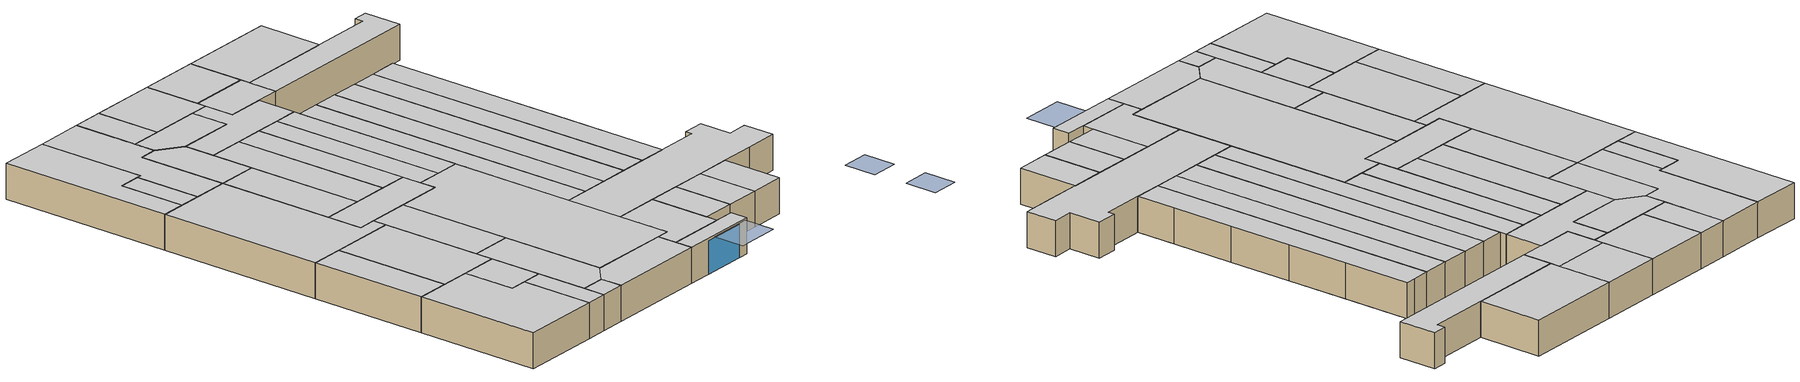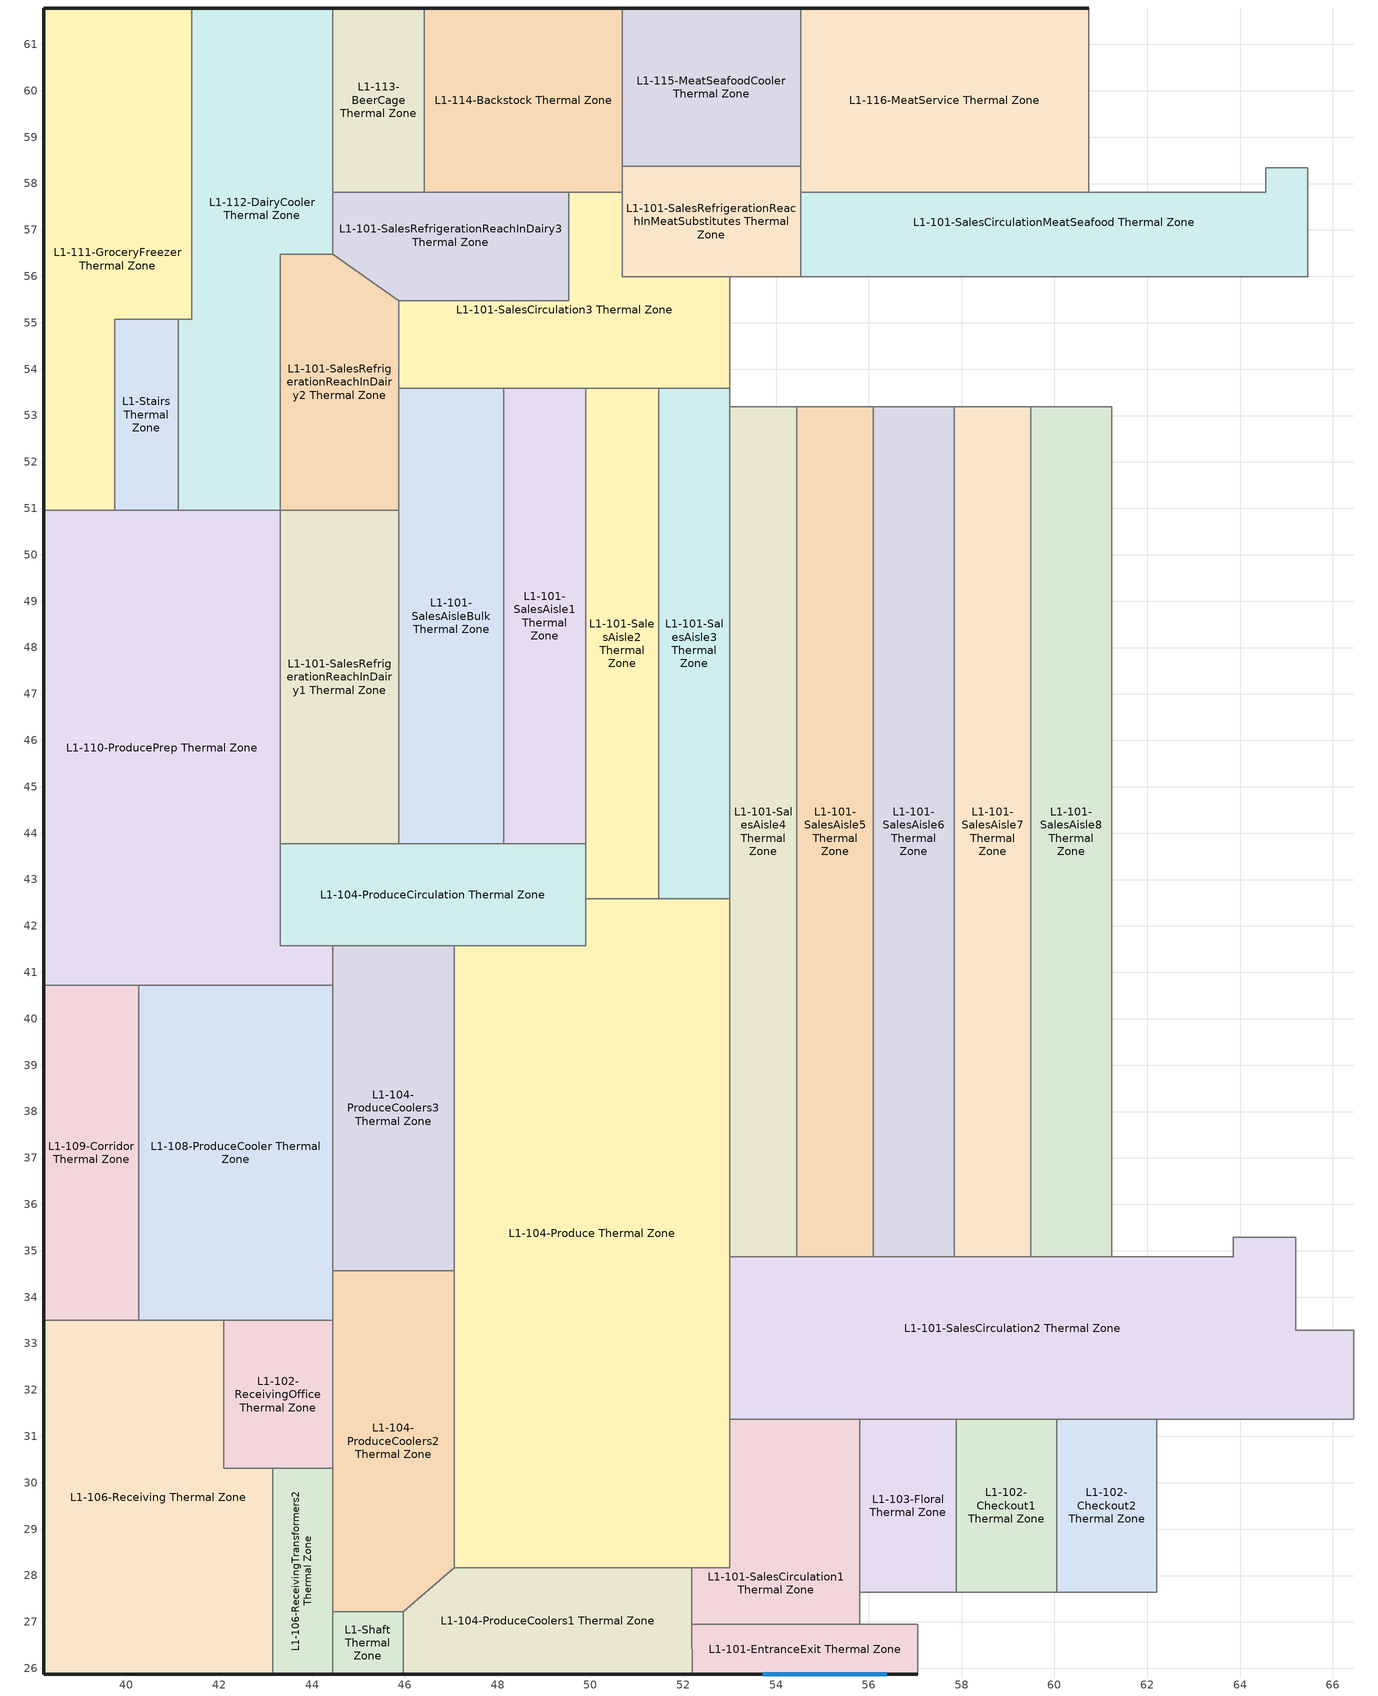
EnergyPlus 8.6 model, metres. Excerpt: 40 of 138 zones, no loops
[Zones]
L1-101-EntranceExit Thermal Zone
 floor ground (Floor_Slab): 57.06,26.95 57.06,25.88 52.19,25.88 52.18,26.95 z0
 wall outside (Wall_Exterior): 52.19,25.88 57.06,25.88 z0:2.13
 wall to L1-102-CheckoutBagging Thermal Zone (Hole): 57.06,25.88 57.06,26.95 55.81,26.95 z0:2.13
 wall to L1-101-SalesCirculation1 Thermal Zone (Hole): 55.81,26.95 52.18,26.95 z0:2.13
 wall to L1-104-ProduceCoolers1 Thermal Zone (Hole): 52.18,26.95 52.19,25.88 z0:2.13
 window (Glass): 53.72,25.88 56.38,25.88 z0:1.98
 ceiling to L1S1-Checkout Thermal Zone (Hole): 57.06,25.88 57.06,26.95 52.18,26.95 52.19,25.88 z2.13
L1-101-SalesAisle1 Thermal Zone
 floor ground (Floor_Slab): 49.9,53.58 49.9,43.77 48.13,43.77 48.13,53.58 z0
 wall to L1-101-SalesAisleBulk Thermal Zone (Hole): 48.13,53.58 48.13,43.77 z0:2.13
 wall to L1-104-ProduceCirculation Thermal Zone (Hole): 48.13,43.77 49.9,43.77 z0:2.13
 wall to L1-101-SalesAisle2 Thermal Zone (Hole): 49.9,43.77 49.9,53.58 z0:2.13
 wall to L1-101-SalesCirculation3 Thermal Zone (Hole): 49.9,53.58 48.13,53.58 z0:2.13
 ceiling to L1S1-SalesAisle1 Thermal Zone (Hole): 49.9,43.77 49.9,53.58 48.13,53.58 48.13,43.77 z2.13
L1-101-SalesAisle2 Thermal Zone
 floor ground (Floor_Slab): 51.47,53.58 51.47,42.58 49.9,42.58 49.9,53.58 z0
 wall to L1-101-SalesCirculation3 Thermal Zone (Hole): 51.47,53.58 49.9,53.58 z0:2.13
 wall to L1-104-ProduceCirculation Thermal Zone (Hole): 49.9,43.77 49.9,42.58 z0:2.13
 wall to L1-104-Produce Thermal Zone (Hole): 49.9,42.58 51.47,42.58 z0:2.13
 wall to L1-101-SalesAisle3 Thermal Zone (Hole): 51.47,42.58 51.47,53.58 z0:2.13
 ceiling to L1S1-SalesAisle1 Thermal Zone (Hole): 51.47,42.58 51.47,53.58 49.9,53.58 49.9,42.58 z2.13
L1-101-SalesAisle3 Thermal Zone
 floor ground (Floor_Slab): 53.01,53.58 53.01,42.58 51.47,42.58 51.47,53.58 z0
 wall to L1-104-Produce Thermal Zone (Hole): 51.47,42.58 53.01,42.58 z0:2.13
 wall to L1-101-SalesAisle4 Thermal Zone (Hole): 53.01,42.58 53.01,53.19 z0:2.13
 wall to L1-101-SalesCirculation4 Thermal Zone (Hole): 53.01,53.19 53.01,53.58 z0:2.13
 wall to L1-101-SalesCirculation3 Thermal Zone (Hole): 53.01,53.58 51.47,53.58 z0:2.13
 ceiling to L1S1-SalesAisle1 Thermal Zone (Hole): 53.01,42.58 53.01,53.58 51.47,53.58 51.47,42.58 z2.13
L1-101-SalesAisle4 Thermal Zone
 floor ground (Floor_Slab): 54.45,53.19 54.45,34.87 53.01,34.87 53.01,53.19 z0
 wall to L1-104-Produce Thermal Zone (Hole): 53.01,42.58 53.01,34.87 z0:2.13
 wall to L1-101-SalesCirculation2 Thermal Zone (Hole): 53.01,34.87 54.45,34.87 z0:2.13
 wall to L1-101-SalesAisle5 Thermal Zone (Hole): 54.45,34.87 54.45,53.19 z0:2.13
 wall to L1-101-SalesCirculation4 Thermal Zone (Hole): 54.45,53.19 53.01,53.19 z0:2.13
 ceiling to L1S1-SalesAisle4 Thermal Zone (Hole): 54.45,34.87 54.45,53.19 53.01,53.19 53.01,34.87 z2.13
L1-101-SalesAisle5 Thermal Zone
 floor ground (Floor_Slab): 56.1,53.19 56.1,34.87 54.45,34.87 54.45,53.19 z0
 wall to L1-101-SalesCirculation2 Thermal Zone (Hole): 54.45,34.87 56.1,34.87 z0:2.13
 wall to L1-101-SalesAisle6 Thermal Zone (Hole): 56.1,34.87 56.1,53.19 z0:2.13
 wall to L1-101-SalesCirculation4 Thermal Zone (Hole): 56.1,53.19 54.45,53.19 z0:2.13
 ceiling to L1S1-SalesAisle4 Thermal Zone (Hole): 56.1,34.87 56.1,53.19 54.45,53.19 54.45,34.87 z2.13
L1-101-SalesAisle6 Thermal Zone
 floor ground (Floor_Slab): 57.84,53.19 57.84,34.87 56.1,34.87 56.1,53.19 z0
 wall to L1-101-SalesCirculation2 Thermal Zone (Hole): 56.1,34.87 57.84,34.87 z0:2.13
 wall to L1-101-SalesAisle7 Thermal Zone (Hole): 57.84,34.87 57.84,53.19 z0:2.13
 wall to L1-101-SalesCirculation4 Thermal Zone (Hole): 57.84,53.19 56.1,53.19 z0:2.13
 ceiling to L1S1-SalesAisle4 Thermal Zone (Hole): 57.84,34.87 57.84,53.19 56.1,53.19 56.1,34.87 z2.13
L1-101-SalesAisle7 Thermal Zone
 floor ground (Floor_Slab): 59.49,53.19 59.49,34.87 57.84,34.87 57.84,53.19 z0
 wall to L1-101-SalesCirculation2 Thermal Zone (Hole): 57.84,34.87 59.49,34.87 z0:2.13
 wall to L1-101-SalesAisle8 Thermal Zone (Hole): 59.49,34.87 59.49,53.19 z0:2.13
 wall to L1-101-SalesCirculation4 Thermal Zone (Hole): 59.49,53.19 57.84,53.19 z0:2.13
 ceiling to L1S1-SalesAisle4 Thermal Zone (Hole): 59.49,34.87 59.49,53.19 57.84,53.19 57.84,34.87 z2.13
L1-101-SalesAisle8 Thermal Zone
 floor ground (Floor_Slab): 61.24,53.19 61.24,34.87 59.49,34.87 59.49,53.19 z0
 wall to L1-101-SalesCirculation4 Thermal Zone (Hole): 60.58,53.19 59.49,53.19 z0:2.13
 wall to L1-101-SalesCirculation2 Thermal Zone (Hole): 59.49,34.87 61.24,34.87 z0:2.13
 wall to L1-101-SalesRefrigerationAisle1 Thermal Zone (Hole): 61.24,34.87 61.24,37.32 z0:2.13
 wall to L1-101-SalesRefrigerationAisle2 Thermal Zone (Hole): 61.24,37.32 61.24,41.19 z0:2.13
 wall to L1-101-SalesRefrigerationAisle3 Thermal Zone (Hole): 61.24,41.19 61.24,45.13 z0:2.13
 wall to L1-101-SalesRefrigerationAisle4 Thermal Zone (Hole): 61.24,45.13 61.24,49 z0:2.13
 wall to L1-101-SalesRefrigerationAisle5 Thermal Zone (Hole): 61.24,49 61.24,53.19 z0:2.13
 wall to L1-101-SalesRefrigerationEndcap1 Thermal Zone (Hole): 61.24,53.19 60.58,53.19 z0:2.13
 ceiling to L1S1-SalesAisle4 Thermal Zone (Hole): 61.24,34.87 61.24,53.19 59.49,53.19 59.49,34.87 z2.13
L1-101-SalesAisleBulk Thermal Zone
 floor ground (Floor_Slab): 48.13,53.58 48.13,43.77 45.87,43.77 45.87,53.58 z0
 wall to L1-101-SalesCirculation3 Thermal Zone (Hole): 48.13,53.58 45.87,53.58 z0:2.13
 wall to L1-101-SalesRefrigerationReachInDairy2 Thermal Zone (Hole): 45.87,53.58 45.87,50.96 z0:2.13
 wall to L1-101-SalesRefrigerationReachInDairy1 Thermal Zone (Hole): 45.87,50.96 45.87,43.77 z0:2.13
 wall to L1-104-ProduceCirculation Thermal Zone (Hole): 45.87,43.77 48.13,43.77 z0:2.13
 ceiling to L1S1-SalesAisle1 Thermal Zone (Hole): 48.13,43.77 48.13,53.58 45.87,53.58 45.87,43.77 z2.13
L1-101-SalesCirculation1 Thermal Zone
 floor ground (Floor_Slab): 55.81,31.36 55.81,26.95 52.18,26.95 52.18,28.16 53.01,28.16 53.01,31.36 z0
 wall to L1-103-Floral Thermal Zone (Hole): 55.81,27.64 55.81,31.36 z0:2.13
 wall to L1-101-SalesCirculation2 Thermal Zone (Hole): 55.81,31.36 53.01,31.36 z0:2.13
 wall to L1-104-Produce Thermal Zone (Hole): 53.01,31.36 53.01,28.16 52.18,28.16 z0:2.13
 wall to L1-104-ProduceCoolers1 Thermal Zone (Hole): 52.18,28.16 52.18,26.95 z0:2.13
 wall to L1-102-CheckoutBagging Thermal Zone (Hole): 55.81,26.95 55.81,27.64 z0:2.13
 ceiling to L1S1-Checkout Thermal Zone (Hole): 55.81,26.95 55.81,31.36 53.01,31.36 53.01,28.16 52.18,28.16 52.18,26.95 z2.13
L1-101-SalesCirculation2 Thermal Zone
 floor ground (Floor_Slab): 65.2,35.3 65.2,33.28 66.45,33.28 66.45,31.36 53.01,31.36 53.01,34.87 63.86,34.87 63.86,35.3 z0
 wall to L1-102-Checkout2 Thermal Zone (Hole): 60.05,31.36 62.21,31.36 z0:2.13
 wall to L1-102-Checkout3 Thermal Zone (Hole): 62.21,31.36 64.37,31.36 z0:2.13
 wall to L1-102-Checkout4 Thermal Zone (Hole): 64.37,31.36 66.45,31.36 z0:2.13
 wall to L1-101-SalesCirculation7 Thermal Zone (Hole): 66.45,31.36 66.45,33.28 z0:2.13
 wall to L1-101-SalesRefrigerationEndcap3 Thermal Zone (Hole): 66.45,33.28 65.2,33.28 65.2,35.3 z0:2.13
 wall to L1-101-SalesAisle9 Thermal Zone (Hole): 65.2,35.3 63.86,35.3 z0:2.13
 wall to L1-101-SalesRefrigerationAisle1 Thermal Zone (Hole): 63.86,35.3 63.86,34.87 61.24,34.87 z0:2.13
 wall to L1-104-Produce Thermal Zone (Hole): 53.01,34.87 53.01,31.36 z0:2.13
 wall to L1-103-Floral Thermal Zone (Hole): 55.81,31.36 57.88,31.36 z0:2.13
 wall to L1-102-Checkout1 Thermal Zone (Hole): 57.88,31.36 60.05,31.36 z0:2.13
 ceiling to L1S1-SalesSouth Thermal Zone (Hole): 66.45,31.36 66.45,33.28 65.2,33.28 65.2,35.3 63.86,35.3 63.86,34.87 53.01,34.87 53.01,31.36 z2.13
L1-101-SalesCirculation3 Thermal Zone
 floor ground (Floor_Slab): 50.69,57.81 50.69,55.99 53.01,55.99 53.01,53.58 45.87,53.58 45.87,55.47 49.53,55.47 49.53,57.81 z0
 wall to L1-101-SalesRefrigerationReachInDairy2 Thermal Zone (Hole): 45.87,55.47 45.87,53.58 z0:2.13
 wall to L1-101-SalesCirculation4 Thermal Zone (Hole): 53.01,53.58 53.01,55.99 z0:2.13
 wall to L1-101-SalesRefrigerationReachInMeatSubstitutes Thermal Zone (Hole): 53.01,55.99 50.69,55.99 50.69,57.81 z0:2.13
 wall to L1-114-Backstock Thermal Zone (Hole): 50.69,57.81 49.53,57.81 z0:2.13
 wall to L1-101-SalesRefrigerationReachInDairy3 Thermal Zone (Hole): 49.53,57.81 49.53,55.47 45.87,55.47 z0:2.13
 ceiling to L1S1-SalesNorth Thermal Zone (Hole): 53.01,53.58 53.01,55.99 50.69,55.99 50.69,57.81 49.53,57.81 49.53,55.47 45.87,55.47 45.87,53.58 z2.13
L1-101-SalesCirculationMeatSeafood Thermal Zone
 floor ground (Floor_Slab): 65.46,58.34 65.46,55.99 54.53,55.99 54.53,57.81 64.56,57.81 64.56,58.34 z0
 wall to L1-116-MeatService Thermal Zone (Hole): 60.74,57.81 54.53,57.81 z0:2.13
 wall to L1-101-SalesRefrigerationReachInBeer Thermal Zone (Hole): 65.46,55.99 65.46,58.34 z0:2.13
 wall to L1-117-SeafoodSurface Thermal Zone (Hole): 65.46,58.34 64.56,58.34 64.56,57.81 60.74,57.81 z0:2.13
 wall to L1-101-SalesRefrigerationReachInMeatSubstitutes Thermal Zone (Hole): 54.53,57.81 54.53,55.99 z0:2.13
 wall to L1-101-SalesCirculation4 Thermal Zone (Hole): 54.53,55.99 65.46,55.99 z0:2.13
 ceiling to L1S1-SalesNorth Thermal Zone (Hole): 65.46,55.99 65.46,58.34 64.56,58.34 64.56,57.81 54.53,57.81 54.53,55.99 z2.13
L1-101-SalesRefrigerationReachInDairy1 Thermal Zone
 floor ground (Floor_Slab): 45.87,50.96 45.87,43.77 43.31,43.77 43.31,50.96 z0
 wall to L1-110-ProducePrep Thermal Zone (Hole): 43.31,50.96 43.31,43.77 z0:2.13
 wall to L1-104-ProduceCirculation Thermal Zone (Hole): 43.31,43.77 45.87,43.77 z0:2.13
 wall to L1-101-SalesRefrigerationReachInDairy2 Thermal Zone (Hole): 45.87,50.96 43.31,50.96 z0:2.13
 ceiling to L1S1-SalesRefrigerationReachInDairy2 Thermal Zone (Hole): 45.87,43.77 45.87,50.96 43.31,50.96 43.31,43.77 z2.13
L1-101-SalesRefrigerationReachInDairy2 Thermal Zone
 floor ground (Floor_Slab): 44.44,56.48 45.87,55.47 45.87,50.96 43.31,50.96 43.31,56.48 z0
 wall to L1-101-SalesRefrigerationReachInDairy3 Thermal Zone (Hole): 45.87,55.47 44.44,56.48 z0:2.13
 wall to L1-112-DairyCooler Thermal Zone (Hole): 44.44,56.48 43.31,56.48 43.31,50.96 z0:2.13
 ceiling to L1S1-SalesRefrigerationReachInDairy2 Thermal Zone (Hole): 45.87,50.96 45.87,55.47 44.44,56.48 43.31,56.48 43.31,50.96 z2.13
L1-101-SalesRefrigerationReachInDairy3 Thermal Zone
 floor ground (Floor_Slab): 49.53,57.81 49.53,55.47 45.87,55.47 44.44,56.48 44.44,57.81 z0
 wall to L1-114-Backstock Thermal Zone (Hole): 49.53,57.81 46.42,57.81 z0:2.13
 wall to L1-113-BeerCage Thermal Zone (Hole): 46.42,57.81 44.44,57.81 z0:2.13
 wall to L1-112-DairyCooler Thermal Zone (Hole): 44.44,57.81 44.44,56.48 z0:2.13
 ceiling to L1S1-SalesNorth Thermal Zone (Hole): 49.53,55.47 49.53,57.81 44.44,57.81 44.44,56.48 45.87,55.47 z2.13
L1-101-SalesRefrigerationReachInMeatSubstitutes Thermal Zone
 floor ground (Floor_Slab): 54.53,58.37 54.53,55.99 50.69,55.99 50.69,58.37 z0
 wall to L1-101-SalesCirculation4 Thermal Zone (Hole): 53.01,55.99 54.53,55.99 z0:2.13
 wall to L1-116-MeatService Thermal Zone (Hole): 54.53,57.81 54.53,58.37 z0:2.13
 wall to L1-115-MeatSeafoodCooler Thermal Zone (Hole): 54.53,58.37 50.69,58.37 z0:2.13
 wall to L1-114-Backstock Thermal Zone (Hole): 50.69,58.37 50.69,57.81 z0:2.13
 ceiling to L1S1-SalesNorth Thermal Zone (Hole): 54.53,55.99 54.53,58.37 50.69,58.37 50.69,55.99 z2.13
L1-102-Checkout1 Thermal Zone
 floor ground (Floor_Slab): 60.05,31.36 60.05,27.64 57.88,27.64 57.88,31.36 z0
 wall to L1-103-Floral Thermal Zone (Hole): 57.88,31.36 57.88,27.64 z0:2.13
 wall to L1-102-CheckoutBagging Thermal Zone (Hole): 57.88,27.64 60.05,27.64 z0:2.13
 wall to L1-102-Checkout2 Thermal Zone (Hole): 60.05,27.64 60.05,31.36 z0:2.13
 ceiling to L1S1-Checkout Thermal Zone (Hole): 60.05,27.64 60.05,31.36 57.88,31.36 57.88,27.64 z2.13
L1-102-Checkout2 Thermal Zone
 floor ground (Floor_Slab): 62.21,31.36 62.21,27.64 60.05,27.64 60.05,31.36 z0
 wall to L1-102-CheckoutBagging Thermal Zone (Hole): 60.05,27.64 62.21,27.64 z0:2.13
 wall to L1-102-Checkout3 Thermal Zone (Hole): 62.21,27.64 62.21,31.36 z0:2.13
 ceiling to L1S1-Checkout Thermal Zone (Hole): 62.21,27.64 62.21,31.36 60.05,31.36 60.05,27.64 z2.13
L1-102-ReceivingOffice Thermal Zone
 floor ground (Floor_Slab): 44.44,33.5 44.44,30.31 42.09,30.31 42.09,33.5 z0
 wall to L1-106-ReceivingTransformers2 Thermal Zone (Hole): 43.15,30.31 44.44,30.31 z0:2.13
 wall to L1-104-ProduceCoolers2 Thermal Zone (Hole): 44.44,30.31 44.44,33.5 z0:2.13
 wall to L1-108-ProduceCooler Thermal Zone (Hole): 44.44,33.5 42.09,33.5 z0:2.13
 wall to L1-106-Receiving Thermal Zone (Hole): 42.09,33.5 42.09,30.31 43.15,30.31 z0:2.13
 ceiling adiabatic (Hole): 44.44,30.31 44.44,33.5 42.09,33.5 42.09,30.31 z2.13
L1-103-Floral Thermal Zone
 floor ground (Floor_Slab): 57.88,31.36 57.88,27.64 55.81,27.64 55.81,31.36 z0
 wall to L1-102-CheckoutBagging Thermal Zone (Hole): 55.81,27.64 57.88,27.64 z0:2.13
 ceiling to L1S1-Checkout Thermal Zone (Hole): 57.88,27.64 57.88,31.36 55.81,31.36 55.81,27.64 z2.13
L1-104-Produce Thermal Zone
 floor ground (Floor_Slab): 53.01,42.58 53.01,28.16 47.06,28.16 47.06,41.58 49.9,41.58 49.9,42.58 z0
 wall to L1-104-ProduceCoolers3 Thermal Zone (Hole): 47.06,41.58 47.06,34.57 z0:2.13
 wall to L1-104-ProduceCirculation Thermal Zone (Hole): 49.9,42.58 49.9,41.58 47.06,41.58 z0:2.13
 wall to L1-104-ProduceCoolers2 Thermal Zone (Hole): 47.06,34.57 47.06,28.16 z0:2.13
 wall to L1-104-ProduceCoolers1 Thermal Zone (Hole): 47.06,28.16 52.18,28.16 z0:2.13
 ceiling to L1S1-Produce Thermal Zone (Hole): 53.01,28.16 53.01,42.58 49.9,42.58 49.9,41.58 47.06,41.58 47.06,28.16 z2.13
L1-104-ProduceCirculation Thermal Zone
 floor ground (Floor_Slab): 49.9,43.77 49.9,41.58 43.31,41.58 43.31,43.77 z0
 wall to L1-110-ProducePrep Thermal Zone (Hole): 43.31,43.77 43.31,41.58 44.44,41.58 z0:2.13
 wall to L1-104-ProduceCoolers3 Thermal Zone (Hole): 44.44,41.58 47.06,41.58 z0:2.13
 ceiling to L1S1-Produce Thermal Zone (Hole): 49.9,41.58 49.9,43.77 43.31,43.77 43.31,41.58 z2.13
L1-104-ProduceCoolers1 Thermal Zone
 floor ground (Floor_Slab): 52.18,28.16 52.19,25.88 45.97,25.88 45.97,27.22 47.06,28.16 z0
 wall outside (Wall_Exterior): 45.97,25.88 52.19,25.88 z0:2.13
 wall to L1-104-ProduceCoolers2 Thermal Zone (Hole): 47.06,28.16 45.97,27.22 z0:2.13
 wall to L1-Shaft Thermal Zone (Hole): 45.97,27.22 45.97,25.88 z0:2.13
 ceiling to L1S1-Produce Thermal Zone (Hole): 52.19,25.88 52.18,28.16 47.06,28.16 45.97,27.22 45.97,25.88 z2.13
L1-104-ProduceCoolers2 Thermal Zone
 floor ground (Floor_Slab): 47.06,34.57 47.06,28.16 45.97,27.22 44.44,27.22 44.44,34.57 z0
 wall to L1-108-ProduceCooler Thermal Zone (Hole): 44.44,34.57 44.44,33.5 z0:2.13
 wall to L1-106-ReceivingTransformers2 Thermal Zone (Hole): 44.44,30.31 44.44,27.22 z0:2.13
 wall to L1-Shaft Thermal Zone (Hole): 44.44,27.22 45.97,27.22 z0:2.13
 wall to L1-104-ProduceCoolers3 Thermal Zone (Hole): 47.06,34.57 44.44,34.57 z0:2.13
 ceiling to L1S1-Produce Thermal Zone (Hole): 45.97,27.22 47.06,28.16 47.06,34.57 44.44,34.57 44.44,27.22 z2.13
L1-104-ProduceCoolers3 Thermal Zone
 floor ground (Floor_Slab): 47.06,41.58 47.06,34.57 44.44,34.57 44.44,41.58 z0
 wall to L1-110-ProducePrep Thermal Zone (Hole): 44.44,41.58 44.44,40.72 z0:2.13
 wall to L1-108-ProduceCooler Thermal Zone (Hole): 44.44,40.72 44.44,34.57 z0:2.13
 ceiling to L1S1-Produce Thermal Zone (Hole): 47.06,34.57 47.06,41.58 44.44,41.58 44.44,34.57 z2.13
L1-106-Receiving Thermal Zone
 floor ground (Floor_Slab): 42.09,33.5 42.09,30.31 43.15,30.31 43.15,25.88 38.22,25.88 38.22,33.5 z0
 wall outside (Wall_Exterior): 38.22,33.5 38.22,25.88 43.15,25.88 z0:2.13
 wall to L1-108-ProduceCooler Thermal Zone (Hole): 42.09,33.5 40.26,33.5 z0:2.13
 wall to L1-109-Corridor Thermal Zone (Hole): 40.26,33.5 38.22,33.5 z0:2.13
 wall to L1-106-ReceivingTransformers2 Thermal Zone (Hole): 43.15,25.88 43.15,30.31 z0:2.13
 ceiling to L1S1-Loading Thermal Zone (Hole): 43.15,25.88 43.15,30.31 42.09,30.31 42.09,33.5 38.22,33.5 38.22,25.88 z2.13
L1-106-ReceivingTransformers2 Thermal Zone
 floor ground (Floor_Slab): 44.44,30.31 44.44,25.88 43.15,25.88 43.15,30.31 z0
 wall outside (Wall_Exterior): 43.15,25.88 44.44,25.88 z0:2.13
 wall to L1-Shaft Thermal Zone (Hole): 44.44,25.88 44.44,27.22 z0:2.13
 ceiling adiabatic (Hole): 44.44,25.88 44.44,30.31 43.15,30.31 43.15,25.88 z2.13
L1-108-ProduceCooler Thermal Zone
 floor ground (Floor_Slab): 44.44,40.72 44.44,33.5 40.26,33.5 40.26,40.72 z0
 wall to L1-110-ProducePrep Thermal Zone (Hole): 44.44,40.72 40.26,40.72 z0:2.13
 wall to L1-109-Corridor Thermal Zone (Hole): 40.26,40.72 40.26,33.5 z0:2.13
 ceiling adiabatic (Hole): 44.44,33.5 44.44,40.72 40.26,40.72 40.26,33.5 z2.13
L1-109-Corridor Thermal Zone
 floor ground (Floor_Slab): 40.26,40.72 40.26,33.5 38.22,33.5 38.22,40.72 z0
 wall outside (Wall_Exterior): 38.22,40.72 38.22,33.5 z0:2.13
 wall to L1-110-ProducePrep Thermal Zone (Hole): 40.26,40.72 38.22,40.72 z0:2.13
 ceiling to L1S1-Loading Thermal Zone (Hole): 40.26,33.5 40.26,40.72 38.22,40.72 38.22,33.5 z2.13
L1-110-ProducePrep Thermal Zone
 floor ground (Floor_Slab): 43.31,50.96 43.31,41.58 44.44,41.58 44.44,40.72 38.22,40.72 38.22,50.96 z0
 wall outside (Wall_Exterior): 38.22,50.96 38.22,40.72 z0:2.13
 wall to L1-111-GroceryFreezer Thermal Zone (Hole): 39.75,50.96 38.22,50.96 z0:2.13
 wall to L1-Stairs Thermal Zone (Hole): 41.12,50.96 39.75,50.96 z0:2.13
 wall to L1-112-DairyCooler Thermal Zone (Hole): 43.31,50.96 41.12,50.96 z0:2.13
 ceiling to L1S1-Loading Thermal Zone (Hole): 44.44,40.72 44.44,41.58 43.31,41.58 43.31,50.96 38.22,50.96 38.22,40.72 z2.13
L1-111-GroceryFreezer Thermal Zone
 floor ground (Floor_Slab): 41.4,61.78 41.4,55.08 39.75,55.08 39.75,50.96 38.22,50.96 38.22,61.78 z0
 wall outside (Wall_Exterior): 41.4,61.78 38.22,61.78 38.22,50.96 z0:2.13
 wall to L1-112-DairyCooler Thermal Zone (Hole): 41.12,55.08 41.4,55.08 41.4,61.78 z0:2.13
 wall to L1-Stairs Thermal Zone (Hole): 39.75,50.96 39.75,55.08 41.12,55.08 z0:2.13
 ceiling to L1S1-Loading Thermal Zone (Hole): 39.75,50.96 39.75,55.08 41.4,55.08 41.4,61.78 38.22,61.78 38.22,50.96 z2.13
L1-112-DairyCooler Thermal Zone
 floor ground (Floor_Slab): 44.44,61.78 44.44,56.48 43.31,56.48 43.31,50.96 41.12,50.96 41.12,55.08 41.4,55.08 41.4,61.78 z0
 wall outside (Wall_Exterior): 44.44,61.78 41.4,61.78 z0:2.13
 wall to L1-Stairs Thermal Zone (Hole): 41.12,55.08 41.12,50.96 z0:2.13
 wall to L1-113-BeerCage Thermal Zone (Hole): 44.44,57.81 44.44,61.78 z0:2.13
 ceiling to L1S1-DairyCooler Thermal Zone (Hole): 43.31,50.96 43.31,56.48 44.44,56.48 44.44,61.78 41.4,61.78 41.4,55.08 41.12,55.08 41.12,50.96 z2.13
L1-113-BeerCage Thermal Zone
 floor ground (Floor_Slab): 46.42,61.78 46.42,57.81 44.44,57.81 44.44,61.78 z0
 wall outside (Wall_Exterior): 46.42,61.78 44.44,61.78 z0:2.13
 wall to L1-114-Backstock Thermal Zone (Hole): 46.42,57.81 46.42,61.78 z0:2.13
 ceiling to L1S1-BeerCage Thermal Zone (Hole): 46.42,57.81 46.42,61.78 44.44,61.78 44.44,57.81 z2.13
L1-114-Backstock Thermal Zone
 floor ground (Floor_Slab): 50.69,61.78 50.69,57.81 46.42,57.81 46.42,61.78 z0
 wall outside (Wall_Exterior): 50.69,61.78 46.42,61.78 z0:2.13
 wall to L1-115-MeatSeafoodCooler Thermal Zone (Hole): 50.69,58.37 50.69,61.78 z0:2.13
 ceiling to L1S1-Backstock Thermal Zone (Hole): 50.69,57.81 50.69,61.78 46.42,61.78 46.42,57.81 z2.13
L1-115-MeatSeafoodCooler Thermal Zone
 floor ground (Floor_Slab): 54.53,61.78 54.53,58.37 50.69,58.37 50.69,61.78 z0
 wall outside (Wall_Exterior): 54.53,61.78 50.69,61.78 z0:2.13
 wall to L1-116-MeatService Thermal Zone (Hole): 54.53,58.37 54.53,61.78 z0:2.13
 ceiling to L1S1-MeatSeafoodCooler Thermal Zone (Hole): 54.53,58.37 54.53,61.78 50.69,61.78 50.69,58.37 z2.13
L1-116-MeatService Thermal Zone
 floor ground (Floor_Slab): 60.74,61.78 60.74,57.81 54.53,57.81 54.53,61.78 z0
 wall outside (Wall_Exterior): 60.74,61.78 54.53,61.78 z0:2.13
 wall to L1-117-SeafoodSurface Thermal Zone (Hole): 60.74,57.81 60.74,61.78 z0:2.13
 ceiling to L1S1-SeafoodSurface Thermal Zone (Hole): 60.74,57.81 60.74,61.78 54.53,61.78 54.53,57.81 z2.13
L1-Shaft Thermal Zone
 floor ground (Floor_Slab): 45.97,27.22 45.97,25.88 44.44,25.88 44.44,27.22 z0
 wall outside (Wall_Exterior): 44.44,25.88 45.97,25.88 z0:2.13
 ceiling to L1S1-Shaft Thermal Zone (Hole): 45.97,25.88 45.97,27.22 44.44,27.22 44.44,25.88 z2.13
L1-Stairs Thermal Zone
 floor ground (Floor_Slab): 41.12,55.08 41.12,50.96 39.75,50.96 39.75,55.08 z0
 ceiling to L1S1-Loading Thermal Zone (Hole): 41.12,50.96 41.12,55.08 39.75,55.08 39.75,50.96 z2.13
shading: 56.79,25.88 56.79,23.87 54.11,23.87 54.11,25.88 z2.09; 56.79,25.88 56.79,23.87 54.11,23.87 54.11,25.88 z2.09; 67.45,25.88 67.45,23.87 65.74,23.87 65.74,25.88 z2.09
[Building]
NoeValleyWFM.idf: North Axis {deg}=356.173; Terrain=City; Solar Distribution=FullInteriorAndExteriorWithReflections; Maximum Number of Warmup Days=25; Minimum Number of Warmup Days=6
[Site:Location]
1E1ABA: Latitude {deg}=0; Longitude {deg}=0; Time Zone {hr}=0; Elevation {m}=0
[SizingPeriod:DesignDay] Day of Month=21; Humidity Condition Type=Wetbulb; Barometric Pressure {Pa}=101265; Rain Indicator=No; Snow Indicator=No; Daylight Saving Time Indicator=No; Solar Model Indicator=ASHRAEClearSky
Name | Month | Day Type | Maximum Dry-Bulb Temperature {C} | Daily Dry-Bulb Temperature Range {deltaC} | Wetbulb or DewPoint at Maximum Dry-Bulb {C} | Wind Speed {m/s} | Wind Direction {deg} | Sky Clearness
SAN_FRANCISCO Ann Htg 99.6% Condns DB | 1 | WinterDesignDay | 3.2 | 0 | 3.2 | 2.4 | 140 | 0
SAN_FRANCISCO Ann Clg .4% Condns WB=>MDB | 9 | SummerDesignDay | 25.7 | 9 | 18.4 | 5.8 | 310 | 1
[Material]
Name | Roughness | Thickness {m} | Conductivity {W/m-K} | Density {kg/m3} | Specific Heat {J/kg-K} | Thermal Absorptance | Solar Absorptance | Visible Absorptance
ConcreteSlab 8in | MediumSmooth | 0.2032 | 1.39975 | 2100 | 836.8 | 0.9 | 0.7 | 0.7
G01a 19mm gypsum board | MediumSmooth | 0.019 | 0.16 | 800 | 1090
Insulation: Cellular glass - 75mm | MediumRough | 0.075 | 0.05 | 136 | 750
Plywood (Douglas Fir) - 12.7mm | Smooth | 0.0127 | 0.12 | 540 | 1210
F14 Slate or tile | VeryRough | 0.0127 | 1.59 | 1920 | 1260
[Material:NoMass]
Name | Roughness | Thermal Resistance {m2-K/W} | Thermal Absorptance | Solar Absorptance | Visible Absorptance
Vaporseal - plastic film | Rough | 0.002
Air | VeryRough | 0.00158499 | 0.001 | 0.001 | 0.001
[WindowMaterial:Glazing]
Glass_Existing: Optical Data Type=SpectralAverage; Thickness {m}=0.003175; Front Side Infrared Hemispherical Emissivity=0.84; Back Side Infrared Hemispherical Emissivity=0.84; Conductivity {W/m-K}=0.9; Dirt Correction Factor for Solar and Visible Transmittance=1; Solar Diffusing=No; Young's modulus {Pa}=72000000000; Poisson's ratio=0.22
[WindowMaterial:Gas]
Air_Glazing: Gas Type=Air; Thickness {m}=0.00635
[Construction]
Floor_Slab: ConcreteSlab 8in
Wall_Exterior: F14 Slate or tile, Vaporseal - plastic film, Insulation: Cellular glass - 75mm, Plywood (Douglas Fir) - 12.7mm, G01a 19mm gypsum board
Hole: Air
Glass: Glass_Existing, Air_Glazing, Glass_Existing
[Zone]
L1-101-EntranceExit Thermal Zone; L1-101-SalesAisle1 Thermal Zone; L1-101-SalesAisle2 Thermal Zone; L1-101-SalesAisle3 Thermal Zone; L1-101-SalesAisle4 Thermal Zone; L1-101-SalesAisle5 Thermal Zone; L1-101-SalesAisle6 Thermal Zone; L1-101-SalesAisle7 Thermal Zone; L1-101-SalesAisle8 Thermal Zone; L1-101-SalesAisleBulk Thermal Zone; L1-101-SalesCirculation1 Thermal Zone; L1-101-SalesCirculation2 Thermal Zone; L1-101-SalesCirculation3 Thermal Zone; L1-101-SalesCirculationMeatSeafood Thermal Zone; L1-101-SalesRefrigerationReachInDairy1 Thermal Zone; L1-101-SalesRefrigerationReachInDairy2 Thermal Zone; L1-101-SalesRefrigerationReachInDairy3 Thermal Zone; L1-101-SalesRefrigerationReachInMeatSubstitutes Thermal Zone; L1-102-Checkout1 Thermal Zone; L1-102-Checkout2 Thermal Zone; L1-102-ReceivingOffice Thermal Zone; L1-103-Floral Thermal Zone; L1-104-Produce Thermal Zone; L1-104-ProduceCirculation Thermal Zone; L1-104-ProduceCoolers1 Thermal Zone; L1-104-ProduceCoolers2 Thermal Zone; L1-104-ProduceCoolers3 Thermal Zone; L1-106-Receiving Thermal Zone; L1-106-ReceivingTransformers2 Thermal Zone; L1-108-ProduceCooler Thermal Zone; L1-109-Corridor Thermal Zone; L1-110-ProducePrep Thermal Zone; L1-111-GroceryFreezer Thermal Zone; L1-112-DairyCooler Thermal Zone; L1-113-BeerCage Thermal Zone; L1-114-Backstock Thermal Zone; L1-115-MeatSeafoodCooler Thermal Zone; L1-116-MeatService Thermal Zone; L1-Shaft Thermal Zone; L1-Stairs Thermal Zone
[Lights] Schedule=Lighting_Ambient; Design Level Calculation Method=LightingLevel; Lighting Level {W}=64; Return Air Fraction=0; Fraction Radiant=0.58; Fraction Visible=0.21; Fraction Replaceable=1; Return Air Fraction Calculated from Plenum Temperature=No
Name | Zone or ZoneList
B2-B - Receiving Office; B2-B - Receiving Office 2 | L1-102-ReceivingOffice Thermal Zone
BB1-A - Produce Cooler; BB1-B - Produce Cooler; BB1-C - Produce Cooler; BB1-D - Produce Cooler | L1-108-ProduceCooler Thermal Zone
BB1-A - Grocery Freezer; BB1-B - Grocery Freezer | L1-111-GroceryFreezer Thermal Zone
[ElectricEquipment] Design Level Calculation Method=EquipmentLevel
Name | Zone or ZoneList | Schedule | Design Level {W} | Fraction Radiant
10300A - Checkstand; 10600A - Register | L1-102-Checkout1 Thermal Zone | Equipment_Cashier | 400 | 0.1
10300B - Checkstand; 10600B - Register | L1-102-Checkout2 Thermal Zone | Equipment_Cashier | 400 | 0.1
10600K - Register | L1-103-Floral Thermal Zone | Equipment_Cashier | 400 | 0.1
12301 - Bailer | L1-106-ReceivingTransformers2 Thermal Zone | Equipment_Misc1 | 11592
12517 - Flytrap | L1-106-ReceivingTransformers2 Thermal Zone | ALWAYS_ON | 70
3300A - Scale; 3300B - Scale | L1-116-MeatService Thermal Zone | Equipment_Cashier | 120
3213A - Ref Table Top; 3213B - Ref Table Top; 3213C - Ref Table Top; 3213D - Ref Table Top | L1-116-MeatService Thermal Zone | Equipment_Misc1 | 660
3308 - Table Top Grinder | L1-116-MeatService Thermal Zone | Equipment_Misc1 | 740
3302 - Slicer | L1-116-MeatService Thermal Zone | Equipment_Misc1 | 300
3320 - Wrapper | L1-116-MeatService Thermal Zone | Equipment_Misc1 | 780
8309A-F - Nut Grinders | L1-101-SalesAisleBulk Thermal Zone | Equipment_Misc1 | 6240
1304 - Wrapper | L1-110-ProducePrep Thermal Zone | Equipment_Misc1 | 750
1301 - Scale | L1-110-ProducePrep Thermal Zone | Equipment_Cashier | 120
1311 - Food Processor | L1-110-ProducePrep Thermal Zone | Equipment_Misc1 | 1008
1515 - Fly Trap | L1-110-ProducePrep Thermal Zone | ALWAYS_ON | 70
2114 - Ice Flaker | L1-110-ProducePrep Thermal Zone | Equipment_Misc1 | 811
[Exterior:Lights] Schedule=Lighting_Outdoor; Control Option=AstronomicalClock
Name | Design Level {W}
M3-A Exterior; M3-B Exterior; M3-C Exterior; M3-D Exterior; M3-E Exterior; M3-F Exterior; M3-G Exterior; M3-H Exterior | 70
M4-A Exterior; M4-B Exterior | 26
[ZoneHVAC:PackagedTerminalHeatPump]
M-152 MDF Room DAC: Availability Schedule=Always On Discrete 1; Cooling Supply Air Flow Rate {m3/s}=0.396; Heating Supply Air Flow Rate {m3/s}=0.396; No Load Supply Air Flow Rate {m3/s}=0.293; Cooling Outdoor Air Flow Rate {m3/s}=0; Heating Outdoor Air Flow Rate {m3/s}=0; No Load Outdoor Air Flow Rate {m3/s}=0; Supply Air Fan=PTHP CV Fan; Heating Coil=PTHP 1 Spd DX Htg Coil; Heating Convergence Tolerance=0.001; Minimum Outdoor Dry-Bulb Temperature for Compressor Operation {C}=-8; Cooling Coil=PTHP 1 Spd DX Clg Coil; Cooling Convergence Tolerance=0.001; Supplemental Heating Coil=PTHP Elec Htg Backup Coil; Maximum Supply Air Temperature from Supplemental Heater {C}=29.4; Maximum Outdoor Dry-Bulb Temperature for Supplemental Heater Operation {C}=21; Fan Placement=DrawThrough
[ZoneHVAC:UnitHeater]
M201 ExgStorage Unit Heater Gas: Availability Schedule=Always On Discrete 1; Supply Air Fan=CV Unit Heater Fan 1; Maximum Supply Air Flow Rate {m3/s}=0.215; Heating Coil=Unit Heater Gas Htg Coil 1; Supply Air Fan Operation During No Heating=No; Heating Convergence Tolerance=0.001
[Fan:ConstantVolume] Availability Schedule=Always On Discrete 1; Fan Total Efficiency=0.7; Pressure Rise {Pa}=250; Motor Efficiency=0.9; Motor In Airstream Fraction=1
Name | Maximum Flow Rate {m3/s}
PTHP CV Fan | 0.46
CV Unit Heater Fan 1 | 0.22
[Fan:ZoneExhaust] Fan Total Efficiency=0.6; Pressure Rise {Pa}=0; System Availability Manager Coupling Mode=Decoupled
Name | Maximum Flow Rate {m3/s}
L1S1 Coffee Exhaust Fan | 0.14
L1S1 Mens Exhaust Fan; L1S1 Women Exhaust Fan | 0.047
L1S1 Seafood Surface Exhaust Fan | 0.28
M-151 Stairs Exhaust Fan | 0.24
M 161 Men Exhaust Fan; M-ExgWomen Exhaust Fan | 0.07
[Coil:Cooling:DX:SingleSpeed]
PTHP 1 Spd DX Clg Coil: Availability Schedule=Always On Discrete 1; Gross Rated Total Cooling Capacity {W}=8968; Gross Rated Sensible Heat Ratio=0.7; Gross Rated Cooling COP {W/W}=3.61; Rated Air Flow Rate {m3/s}=0.396; Total Cooling Capacity Function of Temperature Curve=OS:Curve:Biquadratic 9; Total Cooling Capacity Function of Flow Fraction Curve=OS:Curve:Quadratic 11; Energy Input Ratio Function of Temperature Curve=OS:Curve:Biquadratic 10; Energy Input Ratio Function of Flow Fraction Curve=OS:Curve:Quadratic 12; Part Load Fraction Correlation Curve=OS:Curve:Quadratic 13; Condenser Type=AirCooled; Evaporative Condenser Effectiveness=0; Crankcase Heater Capacity {W}=0; Maximum Outdoor Dry-Bulb Temperature for Crankcase Heater Operation {C}=0; Basin Heater Capacity {W/K}=0; Basin Heater Setpoint Temperature {C}=10
[Coil:Heating:Electric]
PTHP Elec Htg Backup Coil: Availability Schedule=Always On Discrete 1; Efficiency=1; Nominal Capacity {W}=9671
[Coil:Heating:Fuel]
Unit Heater Gas Htg Coil 1: Availability Schedule=Always On Discrete 1; Fuel Type=NaturalGas; Burner Efficiency=0.8; Nominal Capacity {W}=8792; Parasitic Electric Load {W}=0; Parasitic Fuel Load {W}=0
[Coil:Heating:DX:SingleSpeed]
PTHP 1 Spd DX Htg Coil: Availability Schedule=Always On Discrete 1; Gross Rated Heating Capacity {W}=9671; Gross Rated Heating COP {W/W}=3.61; Rated Air Flow Rate {m3/s}=0.396; Rated Supply Fan Power Per Volume Flow Rate {W/(m3/s)}=773.3; Heating Capacity Function of Temperature Curve=OS:Curve:Biquadratic 11; Heating Capacity Function of Flow Fraction Curve=OS:Curve:Quadratic 14; Energy Input Ratio Function of Temperature Curve=OS:Curve:Biquadratic 12; Energy Input Ratio Function of Flow Fraction Curve=OS:Curve:Quadratic 15; Part Load Fraction Correlation Curve=OS:Curve:Quadratic 16; Minimum Outdoor Dry-Bulb Temperature for Compressor Operation {C}=-8; Maximum Outdoor Dry-Bulb Temperature for Defrost Operation {C}=5; Crankcase Heater Capacity {W}=0; Maximum Outdoor Dry-Bulb Temperature for Crankcase Heater Operation {C}=10; Defrost Strategy=Resistive; Defrost Control=Timed; Defrost Time Period Fraction=0.166667; Resistive Defrost Heater Capacity {W}=2000
[AvailabilityManager:Scheduled] Schedule=Always On Discrete
Gas Fired Furnace Availability Manager; Air Loop HVAC Outdoor Air System 3 Availability Manager; RTU1 - Sales Right Availability Manager; Air Loop HVAC Outdoor Air System 2 Availability Manager; RTU2 - Sales Left Availability Manager; Air Loop HVAC Outdoor Air System 1 Availability Manager
[Schedule:Compact]
ALWAYS_ON: Through: 12/31, For: AllDays, Until: 24:00, 1
Equipment_Cashier; Equipment_Misc1: Through: 12/31, For: Weekdays, Until: 06:00, 0.2, Until: 08:00, 0.4, Until: 09:00, 0.7, Until: 18:00, 0.9, Until: 20:00, 0.8, Until: 21:00, 0.7, Until: 22:00, 0.4, Until: 24:00, 0.2, For: Saturday, Until: 06:00, 0.15, Until: 08:00, 0.3, Until: 09:00, 0.5, Until: 10:00, 0.8, Until: 18:00, 0.9, Until: 19:00, 0.7, Until: 21:00, 0.5, Until: 22:00, 0.3, Until: 24:00, 0.15, For: SummerDesignDay, Until: 24:00, 1, For: WinterDesignDay, Until: 24:00, 0, For: Sunday Holidays AllOtherDays, Until: 06:00, 0.15, Until: 10:00, 0.3, Until: 12:00, 0.6, Until: 17:00, 0.8, Until: 18:00, 0.6, Until: 22:00, 0.4, Until: 24:00, 0.15
Lighting_Outdoor; Lighting_Ambient: Through: 12/31, For: Weekdays, Until: 06:00, 0.05, Until: 08:00, 0.2, Until: 09:00, 0.5, Until: 18:00, 0.9, Until: 20:00, 0.6, Until: 21:00, 0.5, Until: 22:00, 0.2, Until: 24:00, 0.05, For: Saturday, Until: 06:00, 0.05, Until: 08:00, 0.1, Until: 09:00, 0.3, Until: 10:00, 0.6, Until: 18:00, 0.9, Until: 19:00, 0.5, Until: 21:00, 0.3, Until: 22:00, 0.1, Until: 24:00, 0.05, For: SummerDesignDay, Until: 24:00, 1, For: WinterDesignDay, Until: 24:00, 0, For: Sunday Holidays AllOtherDays, Until: 06:00, 0.05, Until: 10:00, 0.1, Until: 12:00, 0.4, Until: 17:00, 0.6, Until: 18:00, 0.4, Until: 22:00, 0.2, Until: 24:00, 0.05
[Schedule:Constant] Hourly Value=1
Always On Discrete; Always On Discrete 1
[Curve:Quadratic]
Name | Coefficient1 Constant | Coefficient2 x | Coefficient3 x**2 | Minimum Value of x | Maximum Value of x
OS:Curve:Quadratic 14 | 0.84 | 0.16 | 0 | 0.5 | 1.5
OS:Curve:Quadratic 15 | 1.3824 | -0.4336 | 0.0512 | 0 | 1
OS:Curve:Quadratic 16 | 0.85 | 0.15 | 0 | 0 | 1
OS:Curve:Quadratic 11 | 0.77136 | 0.34053 | -0.11088 | 0.75918 | 1.13877
OS:Curve:Quadratic 12 | 1.2055 | -0.32953 | 0.12308 | 0.75918 | 1.13877
OS:Curve:Quadratic 13 | 0.771 | 0.229 | 0 | 0 | 1
[Curve:Biquadratic]
Name | Coefficient1 Constant | Coefficient2 x | Coefficient3 x**2 | Coefficient4 y | Coefficient5 y**2 | Coefficient6 x*y | Minimum Value of x | Maximum Value of x | Minimum Value of y | Maximum Value of y
OS:Curve:Biquadratic 11 | 0.758746 | 0 | 0 | 0.027626 | 0.000148716 | 0 | 0 | 1 | 0 | 1
OS:Curve:Biquadratic 12 | 1.19248 | -0.0300438 | 0.00103745 | 0 | 0 | 0 | -20 | 20 | 0 | 1
OS:Curve:Biquadratic 9 | 0.42415 | 0.04426 | -0.00042 | 0.00333 | -8e-005 | -0.00021 | 17 | 22 | 13 | 46
OS:Curve:Biquadratic 10 | 1.23649 | -0.02431 | 0.00057 | -0.01434 | 0.00063 | -0.00038 | 17 | 22 | 13 | 46
